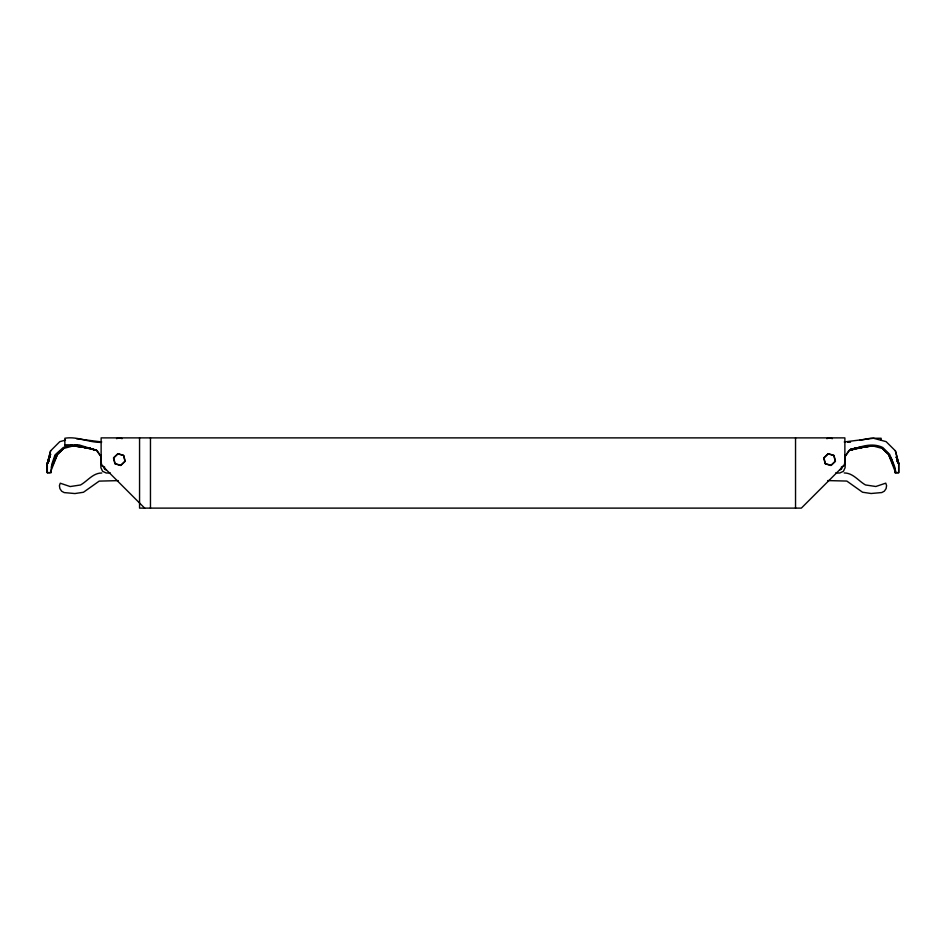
<?xml version="1.0" encoding="UTF-8"?>
<svg xmlns="http://www.w3.org/2000/svg" width="946" height="946" viewBox="0 0 946 946"><rect width="100%" height="100%" fill="white"/><g stroke="black" fill="none" stroke-linecap="round" stroke-linejoin="round"><path stroke-width="1.42" d="M51.391 472.586L47.3 472.586L47.3 463.457L50.67 450.852M65.499 440.127L59.799 441.652L50.505 450.946L47.312 463.623L47.3 472.775L49.937 472.775M851.424 449.066L872.626 445.85L858.436 447.529L848.917 450.509L845.251 456.197L844.435 465.361L841.254 467.194M50.836 472.586L51.805 464.32L54.998 454.967L63.287 447.493L71.849 445.199M51.415 467.241L52.148 464.474M50.777 471.415L57.292 454.86L63.725 448.439L73.398 445.85L90.296 448.369M52.515 464.451L55.684 455.617L63.82 448.428M47.312 463.623L49.736 456.953L47.312 463.623L48.932 461.329M52.68 463.209L56.37 454.328L59.291 451.408M52.917 464.616L57.304 454.872M842.058 467.655L841.337 469.216L839.776 469.949M48.896 461.021L47.3 463.457L47.3 472.586M845.251 456.197L849.543 450.367L857.206 447.872M859.737 440.316L870.45 438.258L881.14 438.258L881.14 440.245M868.404 446.074L849.543 450.367C860.221 446.831 871.834 442.149 882.807 447.517L889.63 454.328L893.852 464.474L896.063 472.775L898.7 472.775L898.688 463.623L895.495 450.946L886.106 441.628L873.501 438.258L844.234 441.959M866.146 446.311L851.483 449.693M116.512 438.637L119.326 437.88L122.14 438.637M826.78 438.637L829.595 437.88L832.409 438.637M853.871 448.345L856.39 447.801M850.549 449.291L862.847 447.21M850.549 449.244L872.602 445.85L882.275 448.439L888.708 454.86L895.649 472.775M101.79 473C92.909 472.976 87.6 480.994 80.505 484.991L70.158 486.551L60.248 483.205L59.421 485.665L59.905 488.668L61.667 491.211L64.21 492.594L74.911 493.552L83.461 492.263L99.188 481.112L118.238 480.627M847.616 442.267L850.525 442.184M64.86 444.797L79.145 444.927L96.457 450.367L100.749 456.197L101.565 465.361L104.746 467.194M870.651 445.826L873.276 445.826M894.609 472.586L898.7 472.586L898.7 463.457L895.33 450.852M110.375 473L106.224 473L102.582 471.309L100.879 467.655L100.879 455.168M835.625 473L839.776 473L843.418 471.309L845.121 467.655L845.121 455.168M827.762 480.58L846.812 481.065L862.539 492.227L871.089 493.505L881.802 492.547L884.344 491.163L886.095 488.621L886.591 485.629L885.752 483.158L875.842 486.504L865.495 484.955C858.4 480.946 853.091 472.941 844.222 472.953M101.305 442.361C88.9 442.74 77.454 436.059 64.86 438.258L64.86 445.826L79.854 446.311L96.457 450.367L89.551 448.215M82.574 446.95L85.069 447.233M81.321 446.796L73.374 445.862L89.976 448.333L83.153 447.21M76.484 438.755L101.766 441.959M94.517 449.693L79.854 446.311M74.71 445.01L77.584 445.412M88.191 447.73L90.958 448.593M92.188 448.972L97.083 450.509L100.749 456.197M106.224 469.949L104.663 469.216L103.942 467.655M882.18 448.416L888.282 453.82M144.655 508.12L102.475 465.94A4.576 4.576 0 0 1 101.127 462.7L101.127 437.88L844.873 437.88L844.873 462.7A4.576 4.576 0 0 1 843.525 465.94L801.345 508.12L139.559 508.12L139.559 437.88M897.068 461.329L898.688 463.623L896.264 456.953L898.7 463.457L897.104 461.021M888.696 454.872L893.083 464.616M896.264 456.953L898.688 463.623M891.227 458.148L893.473 464.451M894.36 465.692L895.164 472.586M795.539 437.88L795.539 508.12M150.461 437.88L150.461 508.12M50.587 454.293L47.3 463.457L50.599 454.293M117.872 453.654L113.461 457.888L114.927 463.824L120.792 465.515L125.191 461.281L123.737 455.357L117.872 453.654M117.931 453.903L113.697 457.959L115.105 463.646L120.733 465.278L124.955 461.222L123.559 455.523L117.931 453.903M828.128 453.654L823.73 457.888L825.184 463.824L831.061 465.515L835.46 461.281L834.005 455.357L828.128 453.654M828.188 453.903L823.966 457.959L825.373 463.646L831.002 465.278L835.223 461.222L833.816 455.523L828.188 453.903"/></g></svg>
